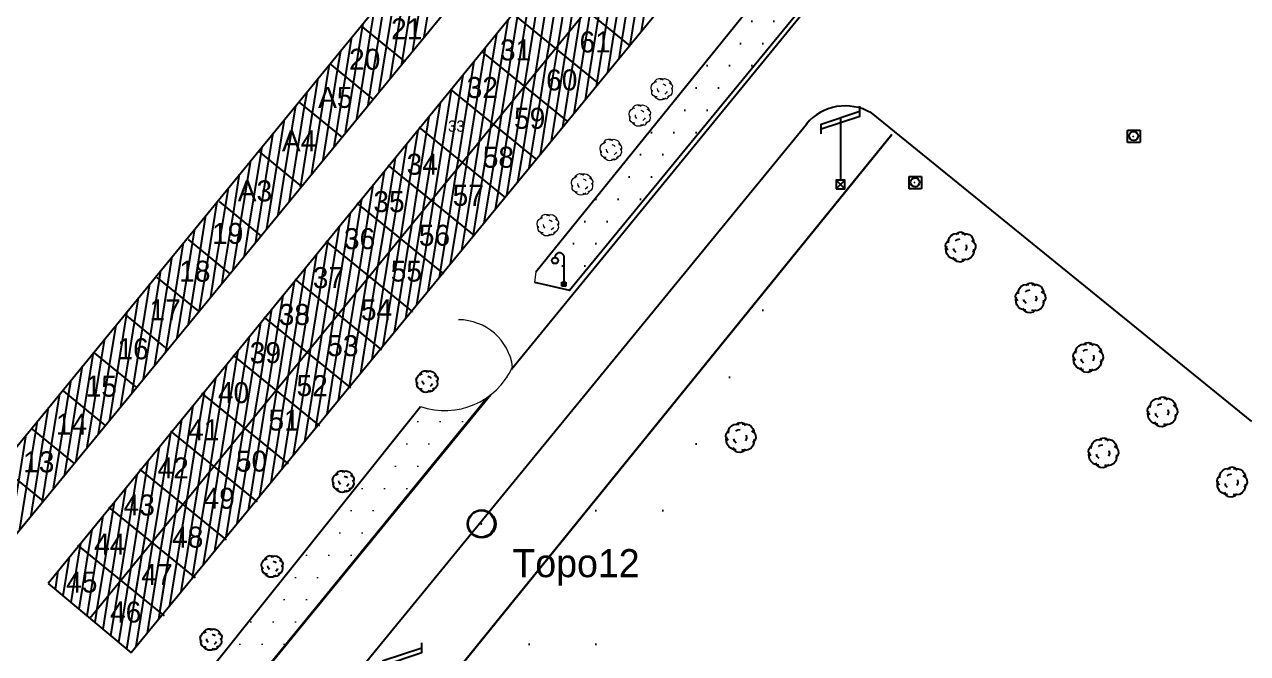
# Model space of a CAD drawing. Header units: metres. Extents: x 64 to 796628, y 142 to 671743.
# Drawn here: x 364195.2 to 364282.5, y 376265.4 to 376310.3 of the extents above; entities that cross this region are included whole.
import ezdxf

# ---------------------------------------------------------------- set-up
doc = ezdxf.new("R2010")
doc.units = ezdxf.units.M
doc.header["$LTSCALE"] = 2
doc.linetypes.add('UNE_LIGNE_CONTINUE', pattern=[0])
for name, color, linetype in [('Arbre isolé', 3, 'Continuous'), ('Arbres', 100, 'Continuous'), ('Bâtiment', 1, 'Continuous'), ('Lampadaire', 50, 'Continuous'), ('MUR', 7, 'UNE_LIGNE_CONTINUE'), ('point topographique', 7, 'Continuous'), ('pointopo', 1, 'Continuous'), ('regard', 7, 'Continuous'), ('toponymie', 7, 'Continuous'), ('Toponymie(noms+numéros)', 7, 'Continuous')]:
    doc.layers.add(name, color=color, linetype=linetype)
doc.layers.add('Espace Vert', color=3, linetype='Continuous', lineweight=5)
doc.layers.add('ROUTE', color=7, linetype='Continuous', lineweight=25)

# ---------------------------------------------------------------- blocks, each defined once
blk = doc.blocks.new('Regard')
for p, q in [((-0.666, 0.179), (0.221, 0.179)), ((-0.666, -0.708), (-0.666, 0.179)), ((-0.057, -0.057), (0, 0)), ((-0.057, -0.057), (0, 0)), ((0.221, 0.179), (0.221, -0.708)), ((0.221, -0.708), (-0.666, -0.708)), ((-0.287, -0.281), (-0.23, -0.224))]:
    blk.add_line(p, q)
blk.add_circle((-0.23, -0.224), 0.321)
blk = doc.blocks.new('Lampadaire')
at = {"layer": 'Lampadaire'}
for p, q in [((1.24, 0.65), (1.24, -3.08)), ((0.95, -3.08), (1.53, -3.08)), ((0.95, -3.66), (0.95, -3.08)), ((0.95, -3.08), (1.53, -3.66)), ((1.53, -3.08), (0.95, -3.66)), ((1.19, -3.39), (1.24, -3.33)), ((1.19, -3.39), (1.24, -3.33)), ((1.53, -3.08), (1.53, -3.66)), ((1.53, -3.66), (0.95, -3.66))]:
    blk.add_line(p, q, dxfattribs=at)
blk.add_circle((0, 0), 0.441, dxfattribs=at)
blk.add_arc((0.63, 0.46), 0.634, 17.4463, 181.6816, dxfattribs=at)
blk = doc.blocks.new('019')
at = {"color": 0}
for p, q in [((-0.49, 0.05), (-0.47, 0.16)), ((-0.47, -0.05), (-0.49, 0.05)), ((-0.47, 0.16), (-0.41, 0.25)), ((-0.41, 0.25), (-0.33, 0.31)), ((-0.33, 0.27), (-0.3, 0.37)), ((-0.33, 0.31), (-0.23, 0.34)), ((-0.3, 0.37), (-0.23, 0.44)), ((-0.23, 0.44), (-0.13, 0.48)), ((-0.19, -0.07), (-0.2, 0.02)), ((-0.13, 0.48), (-0.03, 0.47)), ((-0.06, 0.43), (0.02, 0.46)), ((-0.03, 0.47), (0.06, 0.41)), ((0.02, 0.46), (0.12, 0.47)), ((0.04, 0.23), (0.12, 0.2)), ((0.12, 0.47), (0.21, 0.45)), ((0.12, 0.2), (0.18, 0.15)), ((0.21, 0.45), (0.29, 0.41)), ((0.29, 0.41), (0.35, 0.35)), ((0.32, 0.28), (0.39, 0.25)), ((0.35, 0.35), (0.4, 0.27)), ((0.39, 0.25), (0.45, 0.2)), ((0.4, 0.27), (0.42, 0.18)), ((0.42, 0.06), (0.46, -0.02)), ((0.47, 0.04), (0.43, -0.03)), ((0.45, 0.2), (0.48, 0.12)), ((0.48, 0.12), (0.47, 0.04)), ((-0.42, -0.14), (-0.47, -0.05)), ((-0.46, -0.13), (-0.43, -0.04)), ((-0.45, -0.22), (-0.46, -0.13)), ((-0.4, -0.3), (-0.45, -0.22)), ((-0.32, -0.35), (-0.4, -0.3)), ((-0.28, -0.4), (-0.32, -0.33)), ((-0.22, -0.36), (-0.32, -0.35)), ((-0.22, -0.45), (-0.28, -0.4)), ((-0.14, -0.49), (-0.22, -0.45)), ((-0.13, -0.15), (-0.19, -0.07)), ((-0.06, -0.5), (-0.14, -0.49)), ((0.02, -0.49), (-0.06, -0.5)), ((0.1, -0.46), (0.02, -0.49)), ((0.13, -0.47), (0.04, -0.43)), ((0.16, -0.41), (0.1, -0.46)), ((0.22, -0.45), (0.13, -0.47)), ((0.2, -0.18), (0.14, -0.23)), ((0.24, -0.11), (0.2, -0.18)), ((0.29, -0.39), (0.22, -0.45)), ((0.33, -0.33), (0.25, -0.37)), ((0.32, -0.3), (0.29, -0.39)), ((0.4, -0.28), (0.33, -0.33)), ((0.45, -0.2), (0.4, -0.28)), ((0.47, -0.11), (0.45, -0.2)), ((0.46, -0.02), (0.47, -0.11))]:
    blk.add_line(p, q, dxfattribs=at)
blk = doc.blocks.new('POINT TOPO')
at = {"color": 1}
blk.add_circle((0, 0), 0.942, dxfattribs=at)
blk.add_point((0, 0), dxfattribs=at)

msp = doc.modelspace()

# ---------------------------------------------------------------- hatches: boundary and pattern name
h = msp.add_hatch()
h.set_pattern_fill('DOTS', color=3, scale=3, style=0)
h.paths.add_polyline_path([(364290.192, 376164.615), (364289.564, 376163.837)], flags=17)
edge = h.paths.add_edge_path()
edge.add_line((364317.882, 376218.032), (364299.423, 376233.385))
edge.add_line((364335.041, 376238.664), (364317.882, 376218.032))
edge.add_line((364299.423, 376233.385), (364315.453, 376252.941))
edge.add_line((364358.806, 376219.237), (364335.041, 376238.664))
edge.add_line((364313.357, 376167.455), (364358.806, 376219.237))
edge.add_line((364308.452, 376171.458), (364313.357, 376167.455))
edge.add_line((364301.538, 376162.902), (364308.452, 376171.458))
edge.add_line((364303.093, 376161.645), (364301.538, 376162.902))
edge.add_line((364298.819, 376156.357), (364303.093, 376161.645))
edge.add_line((364289.564, 376163.837), (364298.819, 376156.357))
edge.add_line((364294.316, 376161.281), (364290.192, 376164.615))
edge.add_line((364306.067, 376175.742), (364293.686, 376160.505))
edge.add_line((364312.133, 376170.817), (364306.067, 376175.742))
edge.add_line((364312.937, 376171.812), (364312.133, 376170.817))
edge.add_line((364271.345, 376205.412), (364312.937, 376171.812))
edge.add_line((364226.124, 376239.705), (364271.345, 376205.412))
edge.add_line((364231.128, 376246.239), (364226.124, 376239.705))
edge.add_line((364231.128, 376246.239), (364226.981, 376240.836))
edge.add_line((364219.051, 376255.509), (364231.128, 376246.239))
edge.add_line((364257.094, 376302.432), (364219.051, 376255.509))
edge.add_line((364319.346, 376251.96), (364257.094, 376302.432))
edge.add_line((364318.263, 376250.638), (364319.346, 376251.96))
edge.add_line((364315.453, 376252.941), (364318.263, 376250.638))
at = {"layer": 'Bâtiment'}
h = msp.add_hatch(dxfattribs=at)
h.set_pattern_fill('ANSI31', color=1, scale=0.2, angle=35.8306043, style=0)
h.paths.add_polyline_path([(364237.541, 376314.015), (364235.326, 376311.305), (364238.423, 376308.775), (364240.644, 376311.481)])
h.paths.add_polyline_path([(364237.023, 376312.037), (364238.756, 376312.037), (364238.756, 376310.837), (364237.023, 376310.837)], flags=24)
h = msp.add_hatch(dxfattribs=at)
h.set_pattern_fill('ANSI31', color=1, scale=0.2, angle=35.8306043, style=0)
h.paths.add_polyline_path([(364232.316, 376313.764), (364230.103, 376311.052), (364233.112, 376308.594), (364235.326, 376311.305)])
h.paths.add_polyline_path([(364231.975, 376311.788), (364233.575, 376311.788), (364233.575, 376310.588), (364231.975, 376310.588)], flags=24)
h = msp.add_hatch(dxfattribs=at)
h.set_pattern_fill('ANSI31', color=1, scale=0.2, angle=35.8306043, style=0)
h.paths.add_polyline_path([(364221.473, 376312.885), (364219.255, 376310.177), (364222.324, 376307.659), (364224.544, 376310.364)])
h.paths.add_polyline_path([(364221.195, 376310.921), (364222.661, 376310.921), (364222.661, 376309.721), (364221.195, 376309.721)], flags=24)
h = msp.add_hatch(dxfattribs=at)
h.set_pattern_fill('ANSI31', color=1, scale=0.2, angle=35.8306043, style=0)
h.paths.add_polyline_path([(364235.326, 376311.305), (364233.112, 376308.594), (364236.202, 376306.07), (364238.423, 376308.775)])
h.paths.add_polyline_path([(364235.033, 376309.387), (364236.5, 376309.387), (364236.5, 376308.187), (364235.033, 376308.187)], flags=24)
h = msp.add_hatch(dxfattribs=at)
h.set_pattern_fill('ANSI31', color=1, scale=0.2, angle=35.8306043, style=0)
h.paths.add_polyline_path([(364230.103, 376311.052), (364227.89, 376308.34), (364230.898, 376305.883), (364233.112, 376308.594)])
h.paths.add_polyline_path([(364229.775, 376309.007), (364231.242, 376309.007), (364231.242, 376307.807), (364229.775, 376307.807)], flags=24)
h = msp.add_hatch(dxfattribs=at)
h.set_pattern_fill('ANSI31', color=1, scale=0.2, angle=35.8306043, style=0)
h.paths.add_polyline_path([(364219.255, 376310.177), (364217.038, 376307.469), (364220.103, 376304.953), (364222.324, 376307.659)])
h.paths.add_polyline_path([(364218.86, 376308.183), (364220.46, 376308.183), (364220.46, 376306.983), (364218.86, 376306.983)], flags=24)
h = msp.add_hatch(dxfattribs=at)
h.set_pattern_fill('ANSI31', color=1, scale=0.2, angle=35.8306043, style=0)
h.paths.add_polyline_path([(364233.112, 376308.594), (364230.898, 376305.883), (364233.981, 376303.365), (364236.202, 376306.07)])
h.paths.add_polyline_path([(364232.652, 376306.677), (364234.252, 376306.677), (364234.252, 376305.477), (364232.652, 376305.477)], flags=24)
h = msp.add_hatch(dxfattribs=at)
h.set_pattern_fill('ANSI31', color=1, scale=0.2, angle=35.8306043, style=0)
h.paths.add_polyline_path([(364227.89, 376308.34), (364225.678, 376305.628), (364228.684, 376303.173), (364230.898, 376305.883)])
h.paths.add_polyline_path([(364227.401, 376306.328), (364229.135, 376306.328), (364229.135, 376305.128), (364227.401, 376305.128)], flags=24)
h = msp.add_hatch(dxfattribs=at)
h.set_pattern_fill('ANSI31', color=1, scale=0.2, angle=35.8306043, style=0)
h.paths.add_polyline_path([(364217.038, 376307.469), (364214.821, 376304.761), (364217.883, 376302.248), (364220.103, 376304.953)])
h.paths.add_polyline_path([(364216.654, 376305.463), (364218.388, 376305.463), (364218.388, 376304.263), (364216.654, 376304.263)], flags=24)
h = msp.add_hatch(dxfattribs=at)
h.set_pattern_fill('ANSI31', color=1, scale=0.2, angle=35.8306043, style=0)
h.paths.add_polyline_path([(364225.678, 376305.628), (364223.465, 376302.917), (364226.47, 376300.462), (364228.684, 376303.173)])
h.paths.add_polyline_path([(364225.254, 376303.632), (364226.987, 376303.632), (364226.987, 376302.432), (364225.254, 376302.432)], flags=24)
h = msp.add_hatch(dxfattribs=at)
h.set_pattern_fill('ANSI31', color=1, scale=0.2, angle=35.8306043, style=0)
h.paths.add_polyline_path([(364230.898, 376305.883), (364228.684, 376303.173), (364231.76, 376300.66), (364233.981, 376303.365)])
h.paths.add_polyline_path([(364230.362, 376303.94), (364232.095, 376303.94), (364232.095, 376302.74), (364230.362, 376302.74)], flags=24)
h = msp.add_hatch(dxfattribs=at)
h.set_pattern_fill('ANSI31', color=1, scale=0.2, angle=35.8306043, style=0)
h.paths.add_polyline_path([(364214.821, 376304.761), (364211.937, 376301.239), (364214.995, 376298.729), (364217.883, 376302.248)])
h.paths.add_polyline_path([(364214.074, 376302.365), (364215.807, 376302.365), (364215.807, 376301.165), (364214.074, 376301.165)], flags=24)
h = msp.add_hatch(dxfattribs=at)
h.set_pattern_fill('ANSI31', color=1, scale=0.2, angle=35.8306043, style=0)
h.paths.add_polyline_path([(364223.465, 376302.917), (364221.252, 376300.205), (364224.256, 376297.751), (364226.47, 376300.462)])
h.paths.add_polyline_path([(364223.119, 376300.858), (364224.853, 376300.858), (364224.853, 376299.658), (364223.119, 376299.658)], flags=24)
h = msp.add_hatch(dxfattribs=at)
h.set_pattern_fill('ANSI31', color=1, scale=0.2, angle=35.8306043, style=0)
h.paths.add_polyline_path([(364228.684, 376303.173), (364226.47, 376300.462), (364229.539, 376297.955), (364231.76, 376300.66)])
h.paths.add_polyline_path([(364228.135, 376301.164), (364229.868, 376301.164), (364229.868, 376299.964), (364228.135, 376299.964)], flags=24)
h = msp.add_hatch(dxfattribs=at)
h.set_pattern_fill('ANSI31', color=1, scale=0.2, angle=35.8306043, style=0)
h.paths.add_polyline_path([(364211.937, 376301.239), (364209.054, 376297.719), (364212.109, 376295.212), (364214.995, 376298.729)])
h.paths.add_polyline_path([(364211.184, 376298.796), (364212.917, 376298.796), (364212.917, 376297.596), (364211.184, 376297.596)], flags=24)
h = msp.add_hatch(dxfattribs=at)
h.set_pattern_fill('ANSI31', color=1, scale=0.2, angle=35.8306043, style=0)
h.paths.add_polyline_path([(364221.252, 376300.205), (364219.039, 376297.493), (364222.041, 376295.041), (364224.256, 376297.751)])
h.paths.add_polyline_path([(364220.749, 376298.189), (364222.482, 376298.189), (364222.482, 376296.989), (364220.749, 376296.989)], flags=24)
h = msp.add_hatch(dxfattribs=at)
h.set_pattern_fill('ANSI31', color=1, scale=0.2, angle=35.8306043, style=0)
h.paths.add_polyline_path([(364226.47, 376300.462), (364224.256, 376297.751), (364227.318, 376295.25), (364229.539, 376297.955)])
h.paths.add_polyline_path([(364225.985, 376298.443), (364227.718, 376298.443), (364227.718, 376297.243), (364225.985, 376297.243)], flags=24)
h = msp.add_hatch(dxfattribs=at)
h.set_pattern_fill('ANSI31', color=1, scale=0.2, angle=35.8306043, style=0)
h.paths.add_polyline_path([(364209.054, 376297.719), (364206.837, 376295.011), (364209.888, 376292.506), (364212.109, 376295.212)])
h.paths.add_polyline_path([(364208.898, 376295.701), (364210.365, 376295.701), (364210.365, 376294.501), (364208.898, 376294.501)], flags=24)
h = msp.add_hatch(dxfattribs=at)
h.set_pattern_fill('ANSI31', color=1, scale=0.2, angle=35.8306043, style=0)
h.paths.add_polyline_path([(364219.039, 376297.493), (364216.827, 376294.781), (364219.827, 376292.33), (364222.041, 376295.041)])
h.paths.add_polyline_path([(364218.646, 376295.545), (364220.379, 376295.545), (364220.379, 376294.345), (364218.646, 376294.345)], flags=24)
h = msp.add_hatch(dxfattribs=at)
h.set_pattern_fill('ANSI31', color=1, scale=0.2, angle=35.8306043, style=0)
h.paths.add_polyline_path([(364224.256, 376297.751), (364222.041, 376295.041), (364225.097, 376292.545), (364227.318, 376295.25)])
h.paths.add_polyline_path([(364223.773, 376295.798), (364225.506, 376295.798), (364225.506, 376294.598), (364223.773, 376294.598)], flags=24)
h = msp.add_hatch(dxfattribs=at)
h.set_pattern_fill('ANSI31', color=1, scale=0.2, angle=35.8306043, style=0)
h.paths.add_polyline_path([(364206.837, 376295.011), (364204.619, 376292.303), (364207.668, 376289.801), (364209.888, 376292.506)])
h.paths.add_polyline_path([(364206.555, 376293.001), (364208.021, 376293.001), (364208.021, 376291.801), (364206.555, 376291.801)], flags=24)
h = msp.add_hatch(dxfattribs=at)
h.set_pattern_fill('ANSI31', color=1, scale=0.2, angle=35.8306043, style=0)
h.paths.add_polyline_path([(364216.827, 376294.781), (364214.614, 376292.07), (364217.613, 376289.62), (364219.827, 376292.33)])
h.paths.add_polyline_path([(364216.425, 376292.766), (364218.158, 376292.766), (364218.158, 376291.566), (364216.425, 376291.566)], flags=24)
h = msp.add_hatch(dxfattribs=at)
h.set_pattern_fill('ANSI31', color=1, scale=0.2, angle=35.8306043, style=0)
h.paths.add_polyline_path([(364222.041, 376295.041), (364219.827, 376292.33), (364222.876, 376289.84), (364225.097, 376292.545)])
h.paths.add_polyline_path([(364221.568, 376293.041), (364223.301, 376293.041), (364223.301, 376291.841), (364221.568, 376291.841)], flags=24)
h = msp.add_hatch(dxfattribs=at)
h.set_pattern_fill('ANSI31', color=1, scale=0.2, angle=35.8306043, style=0)
h.paths.add_polyline_path([(364204.619, 376292.303), (364202.402, 376289.595), (364205.447, 376287.095), (364207.668, 376289.801)])
h.paths.add_polyline_path([(364204.436, 376290.241), (364205.903, 376290.241), (364205.903, 376289.041), (364204.436, 376289.041)], flags=24)
h = msp.add_hatch(dxfattribs=at)
h.set_pattern_fill('ANSI31', color=1, scale=0.2, angle=35.8306043, style=0)
h.paths.add_polyline_path([(364214.614, 376292.07), (364212.401, 376289.358), (364215.399, 376286.909), (364217.613, 376289.62)])
h.paths.add_polyline_path([(364213.998, 376290.136), (364215.732, 376290.136), (364215.732, 376288.936), (364213.998, 376288.936)], flags=24)
h = msp.add_hatch(dxfattribs=at)
h.set_pattern_fill('ANSI31', color=1, scale=0.2, angle=35.8306043, style=0)
h.paths.add_polyline_path([(364219.827, 376292.33), (364217.613, 376289.62), (364220.655, 376287.135), (364222.876, 376289.84)])
h.paths.add_polyline_path([(364219.439, 376290.278), (364221.172, 376290.278), (364221.172, 376289.078), (364219.439, 376289.078)], flags=24)
h = msp.add_hatch(dxfattribs=at)
h.set_pattern_fill('ANSI31', color=1, scale=0.2, angle=35.8306043, style=0)
h.paths.add_polyline_path([(364202.402, 376289.595), (364200.185, 376286.887), (364203.227, 376284.39), (364205.447, 376287.095)])
h.paths.add_polyline_path([(364202.151, 376287.468), (364203.618, 376287.468), (364203.618, 376286.268), (364202.151, 376286.268)], flags=24)
h = msp.add_hatch(dxfattribs=at)
h.set_pattern_fill('ANSI31', color=1, scale=0.2, angle=35.8306043, style=0)
h.paths.add_polyline_path([(364217.613, 376289.62), (364215.399, 376286.909), (364218.434, 376284.43), (364220.655, 376287.135)])
h.paths.add_polyline_path([(364217.04, 376287.719), (364218.774, 376287.719), (364218.774, 376286.519), (364217.04, 376286.519)], flags=24)
h = msp.add_hatch(dxfattribs=at)
h.set_pattern_fill('ANSI31', color=1, scale=0.2, angle=35.8306043, style=0)
h.paths.add_polyline_path([(364212.401, 376289.358), (364210.188, 376286.646), (364213.185, 376284.198), (364215.399, 376286.909)])
h.paths.add_polyline_path([(364211.928, 376287.408), (364213.662, 376287.408), (364213.662, 376286.208), (364211.928, 376286.208)], flags=24)
h = msp.add_hatch(dxfattribs=at)
h.set_pattern_fill('ANSI31', color=1, scale=0.2, angle=35.8306043, style=0)
h.paths.add_polyline_path([(364200.185, 376286.887), (364197.967, 376284.179), (364201.007, 376281.684), (364203.227, 376284.39)])
h.paths.add_polyline_path([(364199.882, 376284.798), (364201.349, 376284.798), (364201.349, 376283.598), (364199.882, 376283.598)], flags=24)
h = msp.add_hatch(dxfattribs=at)
h.set_pattern_fill('ANSI31', color=1, scale=0.2, angle=35.8306043, style=0)
h.paths.add_polyline_path([(364215.399, 376286.909), (364213.185, 376284.198), (364216.213, 376281.724), (364218.434, 376284.43)])
h.paths.add_polyline_path([(364214.853, 376284.866), (364216.587, 376284.866), (364216.587, 376283.666), (364214.853, 376283.666)], flags=24)
h = msp.add_hatch(dxfattribs=at)
h.set_pattern_fill('ANSI31', color=1, scale=0.2, angle=35.8306043, style=0)
h.paths.add_polyline_path([(364210.188, 376286.646), (364207.976, 376283.934), (364210.971, 376281.488), (364213.185, 376284.198)])
h.paths.add_polyline_path([(364209.66, 376284.563), (364211.26, 376284.563), (364211.26, 376283.363), (364209.66, 376283.363)], flags=24)
h = msp.add_hatch(dxfattribs=at)
h.set_pattern_fill('ANSI31', color=1, scale=0.2, angle=35.8306043, style=0)
h.paths.add_polyline_path([(364197.967, 376284.179), (364195.75, 376281.471), (364198.786, 376278.979), (364201.007, 376281.684)])
h.paths.add_polyline_path([(364197.762, 376282.096), (364199.228, 376282.096), (364199.228, 376280.896), (364197.762, 376280.896)], flags=24)
h = msp.add_hatch(dxfattribs=at)
h.set_pattern_fill('ANSI31', color=1, scale=0.2, angle=35.8306043, style=0)
h.paths.add_polyline_path([(364213.185, 376284.198), (364210.971, 376281.488), (364213.992, 376279.019), (364216.213, 376281.724)])
h.paths.add_polyline_path([(364212.847, 376282.412), (364214.314, 376282.412), (364214.314, 376281.212), (364212.847, 376281.212)], flags=24)
h = msp.add_hatch(dxfattribs=at)
h.set_pattern_fill('ANSI31', color=1, scale=0.2, angle=35.8306043, style=0)
h.paths.add_polyline_path([(364207.976, 376283.934), (364205.763, 376281.222), (364208.756, 376278.777), (364210.971, 376281.488)])
h.paths.add_polyline_path([(364207.537, 376281.902), (364209.004, 376281.902), (364209.004, 376280.702), (364207.537, 376280.702)], flags=24)
h = msp.add_hatch(dxfattribs=at)
h.set_pattern_fill('ANSI31', color=1, scale=0.2, angle=35.8306043, style=0)
h.paths.add_polyline_path([(364195.75, 376281.471), (364193.533, 376278.763), (364196.566, 376276.273), (364198.786, 376278.979)])
h.paths.add_polyline_path([(364195.423, 376279.4), (364196.89, 376279.4), (364196.89, 376278.2), (364195.423, 376278.2)], flags=24)
h = msp.add_hatch(dxfattribs=at)
h.set_pattern_fill('ANSI31', color=1, scale=0.2, angle=35.8306043, style=0)
h.paths.add_polyline_path([(364205.763, 376281.222), (364203.55, 376278.511), (364206.542, 376276.067), (364208.756, 376278.777)])
h.paths.add_polyline_path([(364205.358, 376279.187), (364207.091, 376279.187), (364207.091, 376277.987), (364205.358, 376277.987)], flags=24)
h = msp.add_hatch(dxfattribs=at)
h.set_pattern_fill('ANSI31', color=1, scale=0.2, angle=35.8306043, style=0)
h.paths.add_polyline_path([(364210.971, 376281.488), (364208.756, 376278.777), (364211.772, 376276.314), (364213.992, 376279.019)])
h.paths.add_polyline_path([(364210.529, 376279.482), (364212.129, 376279.482), (364212.129, 376278.282), (364210.529, 376278.282)], flags=24)
h = msp.add_hatch(dxfattribs=at)
h.set_pattern_fill('ANSI31', color=1, scale=0.2, angle=35.8306043, style=0)
h.paths.add_polyline_path([(364193.533, 376278.763), (364191.315, 376276.055), (364194.345, 376273.568), (364196.566, 376276.273)])
h.paths.add_polyline_path([(364193.287, 376276.72), (364194.754, 376276.72), (364194.754, 376275.52), (364193.287, 376275.52)], flags=24)
h = msp.add_hatch(dxfattribs=at)
h.set_pattern_fill('ANSI31', color=1, scale=0.2, angle=35.8306043, style=0)
h.paths.add_polyline_path([(364203.55, 376278.511), (364201.337, 376275.799), (364204.328, 376273.356), (364206.542, 376276.067)])
h.paths.add_polyline_path([(364202.935, 376276.545), (364204.669, 376276.545), (364204.669, 376275.345), (364202.935, 376275.345)], flags=24)
h = msp.add_hatch(dxfattribs=at)
h.set_pattern_fill('ANSI31', color=1, scale=0.2, angle=35.8306043, style=0)
h.paths.add_polyline_path([(364208.756, 376278.777), (364206.542, 376276.067), (364209.551, 376273.609), (364211.772, 376276.314)])
h.paths.add_polyline_path([(364208.222, 376276.829), (364209.956, 376276.829), (364209.956, 376275.629), (364208.222, 376275.629)], flags=24)
h = msp.add_hatch(dxfattribs=at)
h.set_pattern_fill('ANSI31', color=1, scale=0.2, angle=35.8306043, style=0)
h.paths.add_polyline_path([(364201.337, 376275.799), (364199.125, 376273.087), (364202.114, 376270.645), (364204.328, 376273.356)])
h.paths.add_polyline_path([(364200.829, 376273.748), (364202.562, 376273.748), (364202.562, 376272.548), (364200.829, 376272.548)], flags=24)
h = msp.add_hatch(dxfattribs=at)
h.set_pattern_fill('ANSI31', color=1, scale=0.2, angle=35.8306043, style=0)
h.paths.add_polyline_path([(364206.542, 376276.067), (364204.328, 376273.356), (364207.33, 376270.904), (364209.551, 376273.609)])
h.paths.add_polyline_path([(364206.043, 376274.038), (364207.777, 376274.038), (364207.777, 376272.838), (364206.043, 376272.838)], flags=24)
h = msp.add_hatch(dxfattribs=at)
h.set_pattern_fill('ANSI31', color=256, scale=0.2, angle=35.8306043, style=0)
h.paths.add_polyline_path([(364199.125, 376273.087), (364196.94, 376270.41), (364199.9, 376267.935), (364202.114, 376270.645)])
h.paths.add_polyline_path([(364198.752, 376271.044), (364200.485, 376271.044), (364200.485, 376269.844), (364198.752, 376269.844)], flags=24)
h = msp.add_hatch(dxfattribs=at)
h.set_pattern_fill('ANSI31', color=1, scale=0.2, angle=35.8306043, style=0)
h.paths.add_polyline_path([(364207.33, 376270.904), (364204.328, 376273.356), (364202.114, 376270.645), (364205.109, 376268.199)])
h.paths.add_polyline_path([(364202.114, 376270.645), (364199.9, 376267.935), (364202.86, 376265.46), (364205.109, 376268.199)])
h.paths.add_polyline_path([(364203.852, 376271.365), (364205.585, 376271.365), (364205.585, 376270.165), (364203.852, 376270.165)], flags=24)
h.paths.add_polyline_path([(364201.551, 376268.717), (364203.284, 376268.717), (364203.284, 376267.517), (364201.551, 376267.517)], flags=24)
h = msp.add_hatch(dxfattribs=at)
h.set_pattern_fill('ANSI31', color=1, scale=0.2, angle=35.8306043, style=0)
h.paths.add_polyline_path([(364204.328, 376273.356), (364202.114, 376270.645), (364205.109, 376268.199), (364207.33, 376270.904)])
h.paths.add_polyline_path([(364203.852, 376271.365), (364205.585, 376271.365), (364205.585, 376270.165), (364203.852, 376270.165)], flags=24)
at = {"layer": 'Espace Vert'}
h = msp.add_hatch(dxfattribs=at)
h.set_pattern_fill('DOTS', color=3, scale=3, style=0)
edge = h.paths.add_edge_path()
edge.add_line((364135.511, 376197.26), (364130.294, 376201.531))
edge.add_line((364074.719, 376133.658), (364294.99, 376402.67))
edge.add_line((364135.511, 376197.26), (364138.532, 376194.755))
edge.add_line((364142.789, 376200.093), (364138.8, 376195.078))
edge.add_line((364138.8, 376195.078), (364138.532, 376194.755))
edge.add_line((364142.789, 376200.093), (364152.95, 376191.735))
edge.add_line((364137.417, 376172.75), (364152.95, 376191.735))
edge.add_line((364137.417, 376172.75), (364117.504, 376148.602))
edge.add_line((364117.503, 376148.601), (364108.429, 376137.463))
edge.add_line((364108.429, 376137.463), (364088.392, 376111.939))
edge.add_line((364074.719, 376133.658), (364058.668, 376114.1))
edge.add_line((364088.392, 376111.939), (364069.571, 376127.385))
at = {"layer": 'Espace Vert', "linetype": 'Continuous', "lineweight": 25}
h = msp.add_hatch(dxfattribs=at)
h.set_pattern_fill('DOTS', color=3, angle=6e-15, style=0)
h.paths.add_polyline_path([(364263.5, 376327.12, 0.55909), (364260.15, 376327.82), (364231.72, 376292.63), (364231.62, 376291.91), (364234.11, 376291.32)])
at = {"layer": 'Espace Vert'}
h = msp.add_hatch(dxfattribs=at)
h.set_pattern_fill('DOTS', color=3, angle=6e-15, style=0)
edge = h.paths.add_edge_path()
edge.add_line((364209.46, 376260.66), (364228.28, 376283.7))
edge.add_line((364209.46, 376260.66), (364206.61, 376261.92))
edge.add_line((364206.61, 376261.92), (364223.49, 376283.03))
edge.add_arc((364225.23, 376288.047), 5.31, 250.86988, 335.44308)

# ---------------------------------------------------------------- linework, layer by layer
for p, q in [((364271.03, 376335.89), (364229.978, 376285.669)), ((364253.44, 376303.638), (364253.44, 376299.184)), ((364255.623, 376303.979), (364282.762, 376281.965)), ((364219.051, 376255.509), (364257.094, 376302.432)), ((364253.124, 376299.184), (364253.755, 376298.553)), ((364253.755, 376299.184), (364253.124, 376298.553)), ((364258.33, 376299.435), (364259.218, 376299.435)), ((364258.33, 376298.548), (364258.33, 376299.435)), ((364258.71, 376298.975), (364258.767, 376299.032)), ((364258.94, 376299.199), (364258.997, 376299.256)), ((364258.94, 376299.199), (364258.997, 376299.256)), ((364259.218, 376299.435), (364259.218, 376298.548)), ((364259.218, 376298.548), (364258.33, 376298.548)), ((364227.83, 376274.66), (364227.83, 376274.66))]:
    msp.add_line(p, q)
at = {"color": 3, "linetype": 'Continuous', "lineweight": 25}
for p, q in [((364234.11, 376291.32), (364263.5, 376327.12)), ((364231.62, 376291.91), (364234.11, 376291.32))]:
    msp.add_line(p, q, dxfattribs=at)
at = {"lineweight": 25}
msp.add_line((364182.54, 376219.48), (364251.01, 376303.18), dxfattribs=at)
at = {"color": 0}
msp.add_line((364257.094, 376302.432), (364219.051, 376255.509), dxfattribs=at)
for points in [[(364252.055, 376302.83), (364252.055, 376303.178), (364254.824, 376304.099), (364254.824, 376304.447)], [(364252.055, 376302.482), (364252.055, 376302.83), (364254.824, 376303.751), (364254.824, 376304.099)], [(364220.828, 376264.552), (364220.828, 376264.9), (364223.597, 376265.821), (364223.597, 376266.169)], [(364220.828, 376264.204), (364220.828, 376264.552), (364223.597, 376265.473), (364223.597, 376265.821)]]:
    msp.add_lwpolyline(points)
msp.add_lwpolyline([(364253.124, 376298.553), (364253.755, 376298.553), (364253.755, 376299.184), (364253.124, 376299.184)], close=True)
msp.add_circle((364258.767, 376299.032), 0.321)
msp.add_arc((364253.792, 376300.836), 3.638, 59.77952, 139.87619)
for p in [(364251.01, 376303.18), (364234.11, 376291.32), (364230.06, 376285.84), (364227.83, 376274.66), (364227.83, 376274.66)]:
    msp.add_point(p)
at = {"layer": 'Arbres'}
for p, q in [((364260.942, 376294.476), (364260.965, 376294.658)), ((364260.965, 376294.658), (364261.064, 376294.801)), ((364261.064, 376294.801), (364261.211, 376294.894)), ((364261.139, 376294.712), (364261.143, 376294.905)), ((364261.143, 376294.905), (364261.215, 376295.086)), ((364261.215, 376295.086), (364261.343, 376295.237)), ((364261.343, 376295.237), (364261.518, 376295.339)), ((364261.518, 376295.339), (364261.702, 376295.364)), ((364261.652, 376294.855), (364261.799, 376294.949)), ((364261.691, 376295.297), (364261.838, 376295.438)), ((364261.702, 376295.364), (364261.894, 376295.36)), ((364261.799, 376294.949), (364261.963, 376294.984)), ((364261.838, 376295.438), (364262.031, 376295.482)), ((364262.031, 376295.482), (364262.223, 376295.43)), ((364262.105, 376295.346), (364262.27, 376295.381)), ((364262.223, 376295.43), (364262.354, 376295.264)), ((364262.27, 376295.381), (364262.452, 376295.358)), ((364262.452, 376295.358), (364262.614, 376295.297)), ((364262.614, 376295.297), (364262.757, 376295.197)), ((364262.757, 376295.197), (364262.869, 376295.041)), ((364262.778, 376294.87), (364262.959, 376294.751)), ((364262.869, 376295.041), (364262.933, 376294.886)), ((364262.933, 376294.886), (364262.939, 376294.712)), ((364262.959, 376294.751), (364263.061, 376294.575)), ((364261.006, 376294.321), (364260.942, 376294.476)), ((364260.967, 376294.293), (364261.019, 376294.484)), ((364260.982, 376294.09), (364260.967, 376294.293)), ((364261.036, 376293.916), (364260.982, 376294.09)), ((364261.109, 376294.194), (364261.006, 376294.321)), ((364261.148, 376293.76), (364261.036, 376293.916)), ((364261.299, 376293.631), (364261.148, 376293.76)), ((364261.57, 376294.145), (364261.506, 376294.301)), ((364261.692, 376294.008), (364261.57, 376294.145)), ((364262.43, 376294.348), (364262.359, 376294.167)), ((364262.397, 376294.561), (364262.43, 376294.348)), ((364262.881, 376293.819), (364262.733, 376293.63)), ((364263.004, 376294.191), (364262.857, 376294.05)), ((364262.943, 376294.029), (364262.881, 376293.819)), ((364262.938, 376294.251), (364262.943, 376294.029)), ((364263.076, 376294.373), (364263.004, 376294.191)), ((364263.061, 376294.575), (364263.076, 376294.373)), ((364261.499, 376293.55), (364261.299, 376293.631)), ((364261.584, 376293.481), (364261.473, 376293.685)), ((364261.682, 376293.527), (364261.499, 376293.55)), ((364261.765, 376293.362), (364261.584, 376293.481)), ((364261.995, 376293.338), (364261.765, 376293.362)), ((364262.199, 376293.401), (364261.995, 376293.338)), ((364262.316, 376293.485), (364262.095, 376293.528)), ((364262.356, 376293.561), (364262.199, 376293.401)), ((364262.528, 376293.519), (364262.316, 376293.485)), ((364262.733, 376293.63), (364262.528, 376293.519)), ((364265.952, 376291.024), (364266.052, 376291.166)), ((364266.052, 376291.166), (364266.198, 376291.259)), ((364266.127, 376291.078), (364266.131, 376291.271)), ((364266.131, 376291.271), (364266.202, 376291.452)), ((364266.202, 376291.452), (364266.331, 376291.603)), ((364266.331, 376291.603), (364266.506, 376291.705)), ((364266.506, 376291.705), (364266.689, 376291.73)), ((364266.64, 376291.221), (364266.786, 376291.314)), ((364266.678, 376291.663), (364266.826, 376291.804)), ((364266.689, 376291.73), (364266.882, 376291.726)), ((364266.786, 376291.314), (364266.95, 376291.349)), ((364266.826, 376291.804), (364267.019, 376291.848)), ((364267.019, 376291.848), (364267.21, 376291.796)), ((364267.093, 376291.712), (364267.257, 376291.747)), ((364267.21, 376291.796), (364267.341, 376291.63)), ((364267.257, 376291.747), (364267.44, 376291.724)), ((364267.44, 376291.724), (364267.602, 376291.662)), ((364267.602, 376291.662), (364267.744, 376291.563)), ((364267.744, 376291.563), (364267.856, 376291.407)), ((364267.766, 376291.236), (364267.946, 376291.116)), ((364267.856, 376291.407), (364267.92, 376291.252)), ((364267.92, 376291.252), (364267.926, 376291.078)), ((364265.929, 376290.842), (364265.952, 376291.024)), ((364265.993, 376290.687), (364265.929, 376290.842)), ((364265.954, 376290.659), (364266.006, 376290.85)), ((364265.969, 376290.456), (364265.954, 376290.659)), ((364266.023, 376290.282), (364265.969, 376290.456)), ((364266.096, 376290.559), (364265.993, 376290.687)), ((364266.135, 376290.125), (364266.023, 376290.282)), ((364266.557, 376290.511), (364266.493, 376290.666)), ((364266.679, 376290.374), (364266.557, 376290.511)), ((364267.418, 376290.714), (364267.347, 376290.533)), ((364267.384, 376290.926), (364267.418, 376290.714)), ((364267.992, 376290.557), (364267.845, 376290.416)), ((364267.931, 376290.395), (364267.869, 376290.185)), ((364267.926, 376290.616), (364267.931, 376290.395)), ((364267.946, 376291.116), (364268.048, 376290.941)), ((364268.063, 376290.738), (364267.992, 376290.557)), ((364268.048, 376290.941), (364268.063, 376290.738)), ((364266.287, 376289.997), (364266.135, 376290.125)), ((364266.487, 376289.916), (364266.287, 376289.997)), ((364266.572, 376289.847), (364266.461, 376290.051)), ((364266.669, 376289.893), (364266.487, 376289.916)), ((364266.752, 376289.727), (364266.572, 376289.847)), ((364266.983, 376289.703), (364266.752, 376289.727)), ((364267.186, 376289.766), (364266.983, 376289.703)), ((364267.303, 376289.85), (364267.083, 376289.894)), ((364267.343, 376289.926), (364267.186, 376289.766)), ((364267.516, 376289.884), (364267.303, 376289.85)), ((364267.72, 376289.995), (364267.516, 376289.884)), ((364267.869, 376290.185), (364267.72, 376289.995)), ((364270.034, 376286.599), (364270.057, 376286.781)), ((364270.057, 376286.781), (364270.156, 376286.923)), ((364270.156, 376286.923), (364270.303, 376287.016)), ((364270.231, 376286.835), (364270.236, 376287.027)), ((364270.236, 376287.027), (364270.307, 376287.209)), ((364270.307, 376287.209), (364270.435, 376287.36)), ((364270.435, 376287.36), (364270.611, 376287.462)), ((364270.611, 376287.462), (364270.794, 376287.487)), ((364270.744, 376286.978), (364270.891, 376287.071)), ((364270.783, 376287.42), (364270.93, 376287.561)), ((364270.794, 376287.487), (364270.986, 376287.483)), ((364270.891, 376287.071), (364271.055, 376287.106)), ((364270.93, 376287.561), (364271.124, 376287.605)), ((364271.124, 376287.605), (364271.315, 376287.553)), ((364271.198, 376287.468), (364271.362, 376287.503)), ((364271.315, 376287.553), (364271.446, 376287.386)), ((364271.362, 376287.503), (364271.544, 376287.48)), ((364271.544, 376287.48), (364271.706, 376287.419)), ((364271.706, 376287.419), (364271.849, 376287.32)), ((364271.849, 376287.32), (364271.961, 376287.164)), ((364271.871, 376286.992), (364272.051, 376286.873)), ((364271.961, 376287.164), (364272.025, 376287.008)), ((364272.025, 376287.008), (364272.031, 376286.835)), ((364272.051, 376286.873), (364272.153, 376286.698)), ((364270.098, 376286.443), (364270.034, 376286.599)), ((364270.059, 376286.415), (364270.111, 376286.607)), ((364270.074, 376286.213), (364270.059, 376286.415)), ((364270.128, 376286.038), (364270.074, 376286.213)), ((364270.201, 376286.316), (364270.098, 376286.443)), ((364270.24, 376285.882), (364270.128, 376286.038)), ((364270.662, 376286.268), (364270.598, 376286.423)), ((364270.784, 376286.13), (364270.662, 376286.268)), ((364271.523, 376286.47), (364271.451, 376286.289)), ((364271.489, 376286.683), (364271.523, 376286.47)), ((364271.973, 376285.941), (364271.825, 376285.752)), ((364272.097, 376286.314), (364271.949, 376286.173)), ((364272.035, 376286.152), (364271.973, 376285.941)), ((364272.03, 376286.373), (364272.035, 376286.152)), ((364272.168, 376286.495), (364272.097, 376286.314)), ((364272.153, 376286.698), (364272.168, 376286.495)), ((364270.391, 376285.754), (364270.24, 376285.882)), ((364270.591, 376285.673), (364270.391, 376285.754)), ((364270.677, 376285.603), (364270.565, 376285.808)), ((364270.774, 376285.649), (364270.591, 376285.673)), ((364270.857, 376285.484), (364270.677, 376285.603)), ((364271.087, 376285.46), (364270.857, 376285.484)), ((364271.291, 376285.523), (364271.087, 376285.46)), ((364271.408, 376285.607), (364271.188, 376285.65)), ((364271.448, 376285.683), (364271.291, 376285.523)), ((364271.62, 376285.641), (364271.408, 376285.607)), ((364271.825, 376285.752), (364271.62, 376285.641)), ((364275.541, 376283.148), (364275.612, 376283.329)), ((364275.612, 376283.329), (364275.741, 376283.48)), ((364275.741, 376283.48), (364275.916, 376283.582)), ((364275.916, 376283.582), (364276.1, 376283.607)), ((364276.088, 376283.54), (364276.236, 376283.681)), ((364276.1, 376283.607), (364276.292, 376283.603)), ((364276.236, 376283.681), (364276.429, 376283.725)), ((364276.429, 376283.725), (364276.621, 376283.673)), ((364276.503, 376283.589), (364276.668, 376283.624)), ((364276.621, 376283.673), (364276.752, 376283.506)), ((364276.668, 376283.624), (364276.85, 376283.601)), ((364276.85, 376283.601), (364277.012, 376283.539)), ((364277.012, 376283.539), (364277.154, 376283.44)), ((364277.154, 376283.44), (364277.266, 376283.284)), ((364275.34, 376282.719), (364275.363, 376282.901)), ((364275.404, 376282.564), (364275.34, 376282.719)), ((364275.363, 376282.901), (364275.462, 376283.043)), ((364275.365, 376282.536), (364275.417, 376282.727)), ((364275.38, 376282.333), (364275.365, 376282.536)), ((364275.507, 376282.436), (364275.404, 376282.564)), ((364275.462, 376283.043), (364275.608, 376283.136)), ((364275.537, 376282.955), (364275.541, 376283.148)), ((364275.968, 376282.388), (364275.904, 376282.543)), ((364276.05, 376283.098), (364276.196, 376283.191)), ((364276.196, 376283.191), (364276.361, 376283.226)), ((364276.828, 376282.591), (364276.757, 376282.409)), ((364276.794, 376282.803), (364276.828, 376282.591)), ((364277.176, 376283.113), (364277.356, 376282.993)), ((364277.402, 376282.434), (364277.255, 376282.293)), ((364277.266, 376283.284), (364277.331, 376283.128)), ((364277.331, 376283.128), (364277.336, 376282.955)), ((364277.336, 376282.493), (364277.341, 376282.272)), ((364277.356, 376282.993), (364277.459, 376282.818)), ((364277.473, 376282.615), (364277.402, 376282.434)), ((364277.459, 376282.818), (364277.473, 376282.615)), ((364245.536, 376281.5), (364245.664, 376281.651)), ((364245.664, 376281.651), (364245.84, 376281.753)), ((364245.84, 376281.753), (364246.023, 376281.778)), ((364246.012, 376281.711), (364246.159, 376281.852)), ((364246.023, 376281.778), (364246.216, 376281.774)), ((364246.159, 376281.852), (364246.353, 376281.896)), ((364246.353, 376281.896), (364246.544, 376281.844)), ((364246.427, 376281.76), (364246.591, 376281.795)), ((364246.544, 376281.844), (364246.675, 376281.677)), ((364246.591, 376281.795), (364246.774, 376281.772)), ((364246.774, 376281.772), (364246.936, 376281.71)), ((364246.936, 376281.71), (364247.078, 376281.611)), ((364247.078, 376281.611), (364247.19, 376281.455)), ((364275.434, 376282.159), (364275.38, 376282.333)), ((364275.546, 376282.002), (364275.434, 376282.159)), ((364275.697, 376281.874), (364275.546, 376282.002)), ((364275.897, 376281.793), (364275.697, 376281.874)), ((364275.982, 376281.724), (364275.871, 376281.928)), ((364276.079, 376281.77), (364275.897, 376281.793)), ((364276.09, 376282.251), (364275.968, 376282.388)), ((364276.163, 376281.604), (364275.982, 376281.724)), ((364276.393, 376281.58), (364276.163, 376281.604)), ((364276.596, 376281.643), (364276.393, 376281.58)), ((364276.714, 376281.727), (364276.493, 376281.77)), ((364276.754, 376281.803), (364276.596, 376281.643)), ((364276.926, 376281.761), (364276.714, 376281.727)), ((364277.13, 376281.872), (364276.926, 376281.761)), ((364277.279, 376282.062), (364277.13, 376281.872)), ((364277.341, 376282.272), (364277.279, 376282.062)), ((364245.263, 376280.89), (364245.286, 376281.072)), ((364245.327, 376280.735), (364245.263, 376280.89)), ((364245.286, 376281.072), (364245.386, 376281.214)), ((364245.288, 376280.706), (364245.34, 376280.898)), ((364245.303, 376280.504), (364245.288, 376280.706)), ((364245.43, 376280.607), (364245.327, 376280.735)), ((364245.386, 376281.214), (364245.532, 376281.307)), ((364245.461, 376281.126), (364245.465, 376281.318)), ((364245.465, 376281.318), (364245.536, 376281.5)), ((364245.891, 376280.559), (364245.827, 376280.714)), ((364245.974, 376281.269), (364246.12, 376281.362)), ((364246.12, 376281.362), (364246.284, 376281.397)), ((364246.752, 376280.762), (364246.681, 376280.58)), ((364246.718, 376280.974), (364246.752, 376280.762)), ((364247.1, 376281.284), (364247.28, 376281.164)), ((364247.19, 376281.455), (364247.254, 376281.299)), ((364247.254, 376281.299), (364247.26, 376281.126)), ((364247.28, 376281.164), (364247.382, 376280.989)), ((364247.397, 376280.786), (364247.326, 376280.605)), ((364247.382, 376280.989), (364247.397, 376280.786)), ((364271.709, 376280.658), (364271.892, 376280.683)), ((364271.881, 376280.616), (364272.029, 376280.757)), ((364271.892, 376280.683), (364272.085, 376280.679)), ((364272.029, 376280.757), (364272.222, 376280.801)), ((364272.222, 376280.801), (364272.413, 376280.749)), ((364272.296, 376280.665), (364272.46, 376280.7)), ((364272.413, 376280.749), (364272.544, 376280.583)), ((364272.46, 376280.7), (364272.643, 376280.677)), ((364272.643, 376280.677), (364272.805, 376280.616)), ((364245.357, 376280.33), (364245.303, 376280.504)), ((364245.469, 376280.173), (364245.357, 376280.33)), ((364245.62, 376280.045), (364245.469, 376280.173)), ((364245.821, 376279.964), (364245.62, 376280.045)), ((364245.906, 376279.895), (364245.795, 376280.099)), ((364246.003, 376279.941), (364245.821, 376279.964)), ((364246.013, 376280.422), (364245.891, 376280.559)), ((364246.086, 376279.775), (364245.906, 376279.895)), ((364246.52, 376279.814), (364246.317, 376279.751)), ((364246.637, 376279.898), (364246.417, 376279.941)), ((364246.677, 376279.974), (364246.52, 376279.814)), ((364246.85, 376279.932), (364246.637, 376279.898)), ((364247.054, 376280.043), (364246.85, 376279.932)), ((364247.202, 376280.233), (364247.054, 376280.043)), ((364247.326, 376280.605), (364247.179, 376280.464)), ((364247.265, 376280.443), (364247.202, 376280.233)), ((364247.26, 376280.664), (364247.265, 376280.443)), ((364271.132, 376279.795), (364271.156, 376279.977)), ((364271.156, 376279.977), (364271.255, 376280.12)), ((364271.157, 376279.612), (364271.21, 376279.803)), ((364271.255, 376280.12), (364271.401, 376280.213)), ((364271.33, 376280.031), (364271.334, 376280.224)), ((364271.334, 376280.224), (364271.405, 376280.405)), ((364271.405, 376280.405), (364271.534, 376280.556)), ((364271.534, 376280.556), (364271.709, 376280.658)), ((364271.843, 376280.174), (364271.989, 376280.267)), ((364271.989, 376280.267), (364272.154, 376280.302)), ((364272.587, 376279.879), (364272.621, 376279.667)), ((364272.805, 376280.616), (364272.947, 376280.516)), ((364272.947, 376280.516), (364273.059, 376280.36)), ((364272.969, 376280.189), (364273.149, 376280.069)), ((364273.059, 376280.36), (364273.123, 376280.205)), ((364273.123, 376280.205), (364273.129, 376280.031)), ((364273.149, 376280.069), (364273.251, 376279.894)), ((364273.251, 376279.894), (364273.266, 376279.692)), ((364246.317, 376279.751), (364246.086, 376279.775)), ((364271.196, 376279.64), (364271.132, 376279.795)), ((364271.172, 376279.409), (364271.157, 376279.612)), ((364271.226, 376279.235), (364271.172, 376279.409)), ((364271.3, 376279.512), (364271.196, 376279.64)), ((364271.338, 376279.079), (364271.226, 376279.235)), ((364271.49, 376278.95), (364271.338, 376279.079)), ((364271.69, 376278.869), (364271.49, 376278.95)), ((364271.775, 376278.8), (364271.664, 376279.004)), ((364271.76, 376279.464), (364271.696, 376279.619)), ((364271.883, 376279.327), (364271.76, 376279.464)), ((364272.621, 376279.667), (364272.55, 376279.486)), ((364272.923, 376278.949), (364272.719, 376278.837)), ((364273.072, 376279.138), (364272.923, 376278.949)), ((364273.195, 376279.51), (364273.048, 376279.369)), ((364273.134, 376279.348), (364273.072, 376279.138)), ((364273.129, 376279.57), (364273.134, 376279.348)), ((364273.266, 376279.692), (364273.195, 376279.51)), ((364271.872, 376278.846), (364271.69, 376278.869)), ((364271.955, 376278.681), (364271.775, 376278.8)), ((364272.186, 376278.656), (364271.955, 376278.681)), ((364272.389, 376278.719), (364272.186, 376278.656)), ((364272.506, 376278.803), (364272.286, 376278.847)), ((364272.546, 376278.88), (364272.389, 376278.719)), ((364272.719, 376278.837), (364272.506, 376278.803)), ((364280.425, 376278.033), (364280.571, 376278.126)), ((364280.5, 376277.944), (364280.504, 376278.137)), ((364280.504, 376278.137), (364280.575, 376278.318)), ((364280.575, 376278.318), (364280.703, 376278.469)), ((364280.703, 376278.469), (364280.879, 376278.571)), ((364280.879, 376278.571), (364281.062, 376278.596)), ((364281.013, 376278.087), (364281.159, 376278.18)), ((364281.051, 376278.529), (364281.198, 376278.67)), ((364281.062, 376278.596), (364281.254, 376278.592)), ((364281.159, 376278.18), (364281.323, 376278.215)), ((364281.198, 376278.67), (364281.392, 376278.714)), ((364281.392, 376278.714), (364281.583, 376278.662)), ((364281.466, 376278.578), (364281.63, 376278.613)), ((364281.583, 376278.662), (364281.714, 376278.496)), ((364281.63, 376278.613), (364281.812, 376278.59)), ((364281.812, 376278.59), (364281.975, 376278.529)), ((364281.975, 376278.529), (364282.117, 376278.429)), ((364282.117, 376278.429), (364282.229, 376278.273)), ((364282.139, 376278.102), (364282.319, 376277.982)), ((364282.229, 376278.273), (364282.293, 376278.118)), ((364282.293, 376278.118), (364282.299, 376277.944)), ((364280.302, 376277.708), (364280.325, 376277.89)), ((364280.366, 376277.553), (364280.302, 376277.708)), ((364280.325, 376277.89), (364280.425, 376278.033)), ((364280.327, 376277.525), (364280.379, 376277.716)), ((364280.342, 376277.322), (364280.327, 376277.525)), ((364280.396, 376277.148), (364280.342, 376277.322)), ((364280.469, 376277.425), (364280.366, 376277.553)), ((364280.93, 376277.377), (364280.866, 376277.532)), ((364281.052, 376277.24), (364280.93, 376277.377)), ((364281.791, 376277.58), (364281.72, 376277.399)), ((364281.757, 376277.792), (364281.791, 376277.58)), ((364282.365, 376277.423), (364282.217, 376277.282)), ((364282.304, 376277.261), (364282.241, 376277.051)), ((364282.299, 376277.483), (364282.304, 376277.261)), ((364282.319, 376277.982), (364282.421, 376277.807)), ((364282.436, 376277.605), (364282.365, 376277.423)), ((364282.421, 376277.807), (364282.436, 376277.605)), ((364280.508, 376276.992), (364280.396, 376277.148)), ((364280.659, 376276.863), (364280.508, 376276.992)), ((364280.86, 376276.782), (364280.659, 376276.863)), ((364280.945, 376276.713), (364280.834, 376276.917)), ((364281.042, 376276.759), (364280.86, 376276.782)), ((364281.125, 376276.594), (364280.945, 376276.713)), ((364281.355, 376276.569), (364281.125, 376276.594)), ((364281.559, 376276.632), (364281.355, 376276.569)), ((364281.676, 376276.717), (364281.456, 376276.76)), ((364281.716, 376276.793), (364281.559, 376276.632)), ((364281.889, 376276.75), (364281.676, 376276.717)), ((364282.093, 376276.862), (364281.889, 376276.75)), ((364282.241, 376277.051), (364282.093, 376276.862))]:
    msp.add_line(p, q, dxfattribs=at)
at = {"layer": 'Bâtiment', "color": 1, "lineweight": 25}
for p, q in [((364169.923, 376243.811), (364249.349, 376340.589)), ((364252.257, 376338.202), (364196.94, 376270.41)), ((364199.9, 376267.935), (364255.28, 376335.733)), ((364258.438, 376333.154), (364202.86, 376265.46)), ((364238.444, 376308.758), (364232.264, 376313.806)), ((364236.23, 376306.047), (364230.05, 376311.096)), ((364219.218, 376310.208), (364222.324, 376307.659)), ((364234.016, 376303.337), (364227.836, 376308.385)), ((364216.998, 376307.502), (364220.103, 376304.953)), ((364231.802, 376300.626), (364225.621, 376305.674)), ((364214.777, 376304.797), (364217.883, 376302.248)), ((364229.587, 376297.915), (364223.407, 376302.964)), ((364211.933, 376301.242), (364214.995, 376298.729)), ((364227.373, 376295.205), (364221.193, 376300.253)), ((364209.131, 376297.655), (364212.115, 376295.206)), ((364225.159, 376292.494), (364218.979, 376297.542)), ((364206.911, 376294.95), (364209.895, 376292.501)), ((364222.945, 376289.784), (364216.765, 376294.832)), ((364204.691, 376292.244), (364207.674, 376289.795)), ((364220.731, 376287.073), (364214.551, 376292.121)), ((364202.47, 376289.539), (364205.454, 376287.09)), ((364218.517, 376284.362), (364212.336, 376289.411)), ((364200.25, 376286.833), (364203.234, 376284.384)), ((364216.302, 376281.652), (364210.122, 376286.7)), ((364198.029, 376284.128), (364201.013, 376281.679)), ((364214.088, 376278.941), (364207.908, 376283.989)), ((364195.809, 376281.422), (364198.793, 376278.973)), ((364211.874, 376276.23), (364205.694, 376281.279)), ((364193.589, 376278.717), (364196.572, 376276.268)), ((364209.66, 376273.52), (364203.48, 376278.568)), ((364207.446, 376270.809), (364201.266, 376275.858)), ((364205.232, 376268.099), (364199.051, 376273.147)), ((364196.94, 376270.41), (364202.86, 376265.46))]:
    msp.add_line(p, q, dxfattribs=at)
at = {"layer": 'Espace Vert', "color": 3, "linetype": 'Continuous', "lineweight": 25}
for p, q in [((364231.72, 376292.63), (364260.15, 376327.82)), ((364234.11, 376291.32), (364263.5, 376327.12)), ((364231.62, 376291.91), (364234.11, 376291.32)), ((364209.46, 376260.66), (364228.28, 376283.7)), ((364206.61, 376261.92), (364223.49, 376283.03))]:
    msp.add_line(p, q, dxfattribs=at)
at = {"layer": 'Espace Vert'}
msp.add_line((364231.72, 376292.63), (364231.62, 376291.91), dxfattribs=at)
for centre, radius, start, end in [((364226.184, 376285.307), 3.913, 7.82747, 89.75866), ((364225.23, 376288.047), 5.31, 250.86988, 335.44308)]:
    msp.add_arc(centre, radius, start, end, dxfattribs=at)
at = {"layer": 'MUR'}
msp.add_line((364130.294, 376201.531), (364294.99, 376402.67), dxfattribs=at)
at = {"layer": 'pointopo'}
msp.add_circle((364227.854, 376274.651), 1, dxfattribs=at)
at = {"layer": 'ROUTE'}
for p, q in [((364271.03, 376335.89), (364229.978, 376285.669)), ((364228.505, 376283.867), (364176.244, 376219.934))]:
    msp.add_line(p, q, dxfattribs=at)

# ---------------------------------------------------------------- block references
at = {"xscale": 0.5, "yscale": 0.5, "zscale": 0.5}
msp.add_blockref('Lampadaire', (364233.085, 376293.444), dxfattribs=at)
at = {"layer": 'Arbre isolé', "color": 3, "xscale": 1.574639999947976, "yscale": 1.574639999947976, "zscale": 3.936600000000001}
for p in [(364223.961, 376284.824), (364217.992, 376277.692), (364212.921, 376271.634), (364208.56, 376266.42)]:
    msp.add_blockref('019', p, dxfattribs=at)
at = {"layer": 'Espace Vert', "color": 3, "xscale": 1.574639999947976, "yscale": 1.574639999947976, "zscale": 3.936600000000001}
for p in [(364240.706, 376305.685), (364239.134, 376303.806), (364237.08, 376301.352), (364235.026, 376298.898), (364232.587, 376295.984)]:
    msp.add_blockref('019', p, dxfattribs=at)
at = {"layer": 'point topographique'}
msp.add_blockref('POINT TOPO', (364227.83, 376274.66), dxfattribs=at)
at = {"layer": 'regard'}
msp.add_blockref('Regard', (364274.587, 376302.56), dxfattribs=at)

# ---------------------------------------------------------------- texts
at = {"layer": 'toponymie', "insert": (364230.047, 376272.852), "char_height": 2, "width": 15.49048, "attachment_point": 1}
msp.add_mtext('Topo12', dxfattribs=at)
at = {"layer": 'Toponymie(noms+numéros)', "attachment_point": 1}
for s, insert, char_height, width in [('21', (364221.395, 376310.721), 1.5, 7.136), ('61', (364234.833, 376309.788), 1.5, 7.136), ('31', (364229.159, 376309.215), 1.5, 7.136), ('20', (364218.396, 376308.552), 1.5, 7.136), ('60', (364232.451, 376307.078), 1.5, 7.136), ('32', (364226.785, 376306.536), 1.5, 7.136), ('A5', (364216.19, 376305.832), 1.5, 7.136), ('59', (364230.161, 376304.34), 1.5, 7.136), ('33', (364225.454, 376303.432), 0.8, 4.87653), ('A4', (364213.609, 376302.734), 1.5, 7.136), ('34', (364222.503, 376301.066), 1.5, 7.136), ('58', (364227.934, 376301.564), 1.5, 7.136), ('A3', (364210.459, 376299.158), 1.5, 7.136), ('35', (364220.132, 376298.397), 1.5, 7.136), ('57', (364225.785, 376298.844), 1.5, 7.136), ('19', (364208.625, 376296.13), 1.5, 7.136), ('36', (364218.03, 376295.753), 1.5, 7.136), ('56', (364223.372, 376295.999), 1.5, 7.136), ('18', (364206.282, 376293.431), 1.5, 7.136), ('37', (364215.809, 376292.974), 1.5, 7.136), ('55', (364221.367, 376293.441), 1.5, 7.136), ('17', (364204.164, 376290.671), 1.5, 7.136), ('38', (364213.382, 376290.344), 1.5, 7.136), ('54', (364219.238, 376290.678), 1.5, 7.136), ('16', (364201.879, 376287.897), 1.5, 7.136), ('53', (364216.84, 376288.119), 1.5, 7.136), ('39', (364211.312, 376287.616), 1.5, 7.136), ('15', (364199.61, 376285.228), 1.5, 7.136), ('52', (364214.653, 376285.266), 1.5, 7.136), ('40', (364209.044, 376284.771), 1.5, 7.136), ('14', (364197.489, 376282.526), 1.5, 7.136), ('51', (364212.646, 376282.812), 1.5, 7.136), ('41', (364206.921, 376282.11), 1.5, 7.136), ('13', (364195.151, 376279.829), 1.5, 7.136), ('50', (364210.329, 376279.883), 1.5, 7.136), ('42', (364204.741, 376279.395), 1.5, 7.136), ('49', (364208.022, 376277.23), 1.5, 7.136), ('43', (364202.319, 376276.753), 1.5, 7.136), ('44', (364200.212, 376273.956), 1.5, 7.136), ('48', (364205.774, 376274.459), 1.5, 7.136), ('45', (364198.22, 376271.255), 1.5, 7.136), ('47', (364203.582, 376271.785), 1.5, 7.136), ('46', (364201.35, 376269.117), 1.5, 7.136)]:
    msp.add_mtext(s, dxfattribs=dict(at, insert=insert, char_height=char_height, width=width))

doc.saveas('drawing.dxf')
